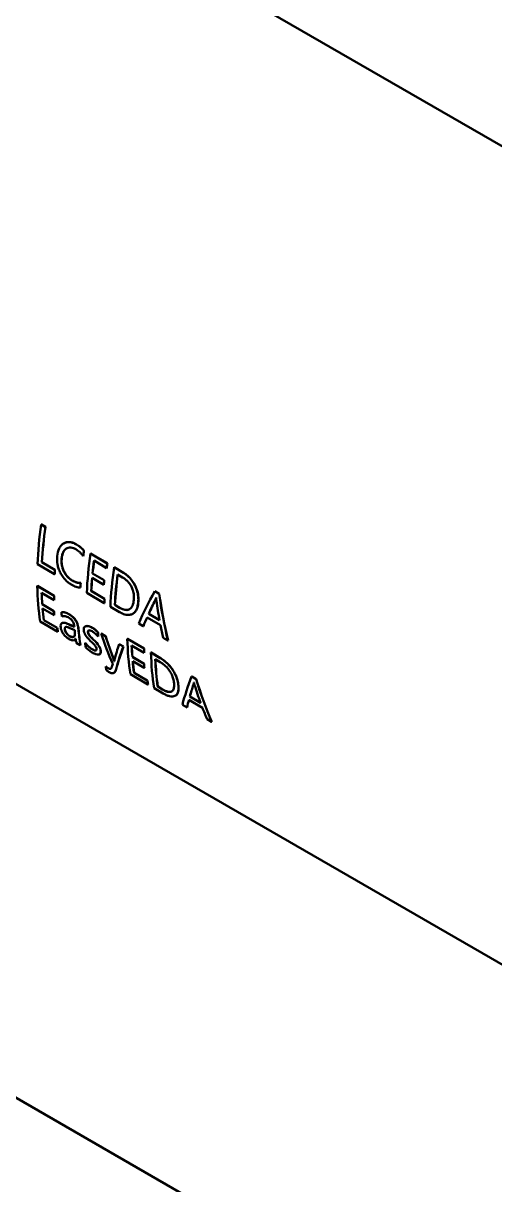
# Model space of a CAD drawing. Header units: millimetres. Extents: x -106 to 841, y -50 to 594.
# Drawn here: x 617.45 to 620.58, y 253.69 to 261.39 of the extents above; entities that cross this region are included whole.
import ezdxf

# ---------------------------------------------------------------- set-up
doc = ezdxf.new("R2010")
doc.units = ezdxf.units.MM
doc.layers.add('Visible (ISO)', color=7, linetype='Continuous', lineweight=50)
doc.layers.add('Visible Narrow (ISO)', color=7, linetype='Continuous', lineweight=35)

msp = doc.modelspace()

# ---------------------------------------------------------------- linework, layer by layer
at = {"layer": 'Visible (ISO)'}
for p, q in [((616.8674, 262.7467), (623.0941, 259.1517)), ((606.7488, 260.4185), (626.7689, 248.8599)), ((614.5174, 258.6764), (621.4047, 254.7)), ((617.5742, 258.0654), (617.5749, 258.0658)), ((617.5742, 258.0654), (617.602, 258.0491)), ((617.6027, 258.0495), (617.5749, 258.0658)), ((617.602, 258.0491), (617.6027, 258.0495)), ((617.723, 257.9404), (617.7238, 257.9408)), ((617.857, 257.8924), (617.8577, 257.8928)), ((617.5785, 257.8164), (617.5792, 257.8168)), ((617.5785, 257.8164), (617.6644, 257.7661)), ((617.6651, 257.7665), (617.5792, 257.8168)), ((617.8521, 257.8562), (617.8528, 257.8566)), ((617.901, 257.8736), (617.9017, 257.874)), ((617.901, 257.8736), (618.012, 257.8084)), ((618.0127, 257.8088), (617.9017, 257.874)), ((618.0077, 257.7775), (617.9245, 257.8263)), ((617.663, 257.7371), (617.5492, 257.8037)), ((617.663, 257.7371), (617.6637, 257.7375)), ((617.6644, 257.7661), (617.6651, 257.7665)), ((617.9146, 257.7414), (617.9153, 257.7419)), ((617.9146, 257.7414), (617.9917, 257.6962)), ((617.9924, 257.6966), (617.9153, 257.7419)), ((618.0077, 257.7775), (618.0084, 257.7779)), ((618.012, 257.8084), (618.0127, 257.8088)), ((618.0576, 257.7817), (618.0583, 257.7821)), ((618.0576, 257.7817), (618.1191, 257.7456)), ((618.1198, 257.746), (618.0583, 257.7821)), ((618.0811, 257.7344), (618.1137, 257.7153)), ((617.5477, 257.6578), (617.5484, 257.6582)), ((617.5477, 257.6578), (617.6589, 257.5928)), ((617.6596, 257.5932), (617.5484, 257.6582)), ((617.8353, 257.6794), (617.8361, 257.6798)), ((617.9889, 257.6663), (617.9118, 257.7115)), ((617.9889, 257.6663), (617.9896, 257.6667)), ((617.9917, 257.6962), (617.9924, 257.6966)), ((617.6597, 257.5648), (617.5764, 257.6136)), ((617.6589, 257.5928), (617.6596, 257.5932)), ((617.8337, 257.6478), (617.8344, 257.6482)), ((617.9924, 257.5441), (617.8764, 257.612)), ((617.9056, 257.6247), (617.9063, 257.6251)), ((617.9056, 257.6247), (617.9937, 257.5731)), ((617.9944, 257.5735), (617.9063, 257.6251)), ((618.327, 257.6235), (618.3277, 257.6239)), ((618.327, 257.6235), (618.3567, 257.6061)), ((618.3575, 257.6065), (618.3277, 257.6239)), ((618.3362, 257.581), (618.3369, 257.5806)), ((618.3567, 257.6061), (618.3575, 257.6065)), ((617.5807, 257.5369), (617.5814, 257.5373)), ((617.5807, 257.5369), (617.6579, 257.4918)), ((617.6586, 257.4922), (617.5814, 257.5373)), ((617.6602, 257.4647), (617.583, 257.5099)), ((617.6597, 257.5648), (617.6604, 257.5652)), ((617.9924, 257.5441), (617.9931, 257.5445)), ((617.9937, 257.5731), (617.9944, 257.5735)), ((618.0924, 257.4855), (618.0331, 257.5202)), ((618.0623, 257.5329), (618.063, 257.5333)), ((618.0936, 257.5145), (618.0623, 257.5329)), ((618.063, 257.5333), (618.0943, 257.515)), ((617.5917, 257.4317), (617.5924, 257.4321)), ((617.5917, 257.4317), (617.68, 257.3802)), ((617.6807, 257.3806), (617.5924, 257.4321)), ((617.6579, 257.4918), (617.6586, 257.4922)), ((617.6602, 257.4647), (617.6609, 257.4651)), ((617.7082, 257.4849), (617.709, 257.4853)), ((618.1813, 257.4739), (618.182, 257.4743)), ((618.3657, 257.3974), (618.2759, 257.45)), ((618.2869, 257.4741), (618.2877, 257.4745)), ((618.3593, 257.4317), (618.2869, 257.4741)), ((618.2877, 257.4745), (618.3591, 257.4326)), ((617.6837, 257.3541), (617.5675, 257.422)), ((617.68, 257.3802), (617.6807, 257.3806)), ((617.6837, 257.3541), (617.6844, 257.3545)), ((617.7118, 257.4118), (617.7125, 257.4122)), ((617.7605, 257.3808), (617.796, 257.365)), ((617.8651, 257.3897), (617.8658, 257.3902)), ((617.9499, 257.3516), (617.9506, 257.352)), ((618.2514, 257.3923), (618.2206, 257.4104)), ((618.2514, 257.3923), (618.2521, 257.3927)), ((617.7946, 257.3003), (617.7953, 257.3007)), ((617.8029, 257.3076), (617.8021, 257.308)), ((617.8335, 257.2666), (617.8065, 257.2824)), ((617.8652, 257.2805), (617.8659, 257.2809)), ((617.9518, 257.3227), (617.9526, 257.3231)), ((617.9711, 257.3427), (617.9718, 257.3431)), ((617.9711, 257.3427), (618.0013, 257.325)), ((618.002, 257.3254), (617.9718, 257.3431)), ((618.0013, 257.325), (618.002, 257.3254)), ((618.091, 257.2726), (618.0918, 257.273)), ((618.091, 257.2726), (618.1191, 257.2562)), ((618.1198, 257.2566), (618.0918, 257.273)), ((618.1453, 257.3081), (618.146, 257.3085)), ((618.1453, 257.3081), (618.2564, 257.2431)), ((618.2571, 257.2435), (618.146, 257.3085)), ((618.4147, 257.2967), (618.3839, 257.3147)), ((618.4147, 257.2967), (618.4154, 257.2971)), ((617.8335, 257.2666), (617.8342, 257.267)), ((617.9612, 257.2055), (617.9619, 257.2059)), ((618.1191, 257.2562), (618.1198, 257.2566)), ((618.2573, 257.2152), (618.174, 257.2639)), ((618.2564, 257.2431), (618.2571, 257.2435)), ((618.2573, 257.2152), (618.258, 257.2156)), ((618.3021, 257.2164), (618.3028, 257.2168)), ((618.3021, 257.2164), (618.3636, 257.1803)), ((618.3643, 257.1807), (618.3028, 257.2168)), ((618.0021, 257.1244), (618.0028, 257.1248)), ((618.0533, 257.1755), (618.054, 257.1759)), ((618.0584, 257.16), (618.0591, 257.1604)), ((618.0584, 257.16), (618.0591, 257.1596)), ((618.0592, 257.1604), (618.0591, 257.1604)), ((618.1785, 257.1873), (618.1792, 257.1877)), ((618.1785, 257.1873), (618.2557, 257.1422)), ((618.2564, 257.1426), (618.1792, 257.1877)), ((618.258, 257.1152), (618.1808, 257.1603)), ((618.2557, 257.1422), (618.2564, 257.1426)), ((618.3309, 257.1721), (618.3635, 257.1531)), ((618.0559, 257.0825), (618.0567, 257.0829)), ((618.2818, 257.0047), (618.1656, 257.0726)), ((618.1897, 257.0823), (618.1905, 257.0827)), ((618.1897, 257.0823), (618.278, 257.0307)), ((618.2787, 257.0311), (618.1905, 257.0827)), ((618.258, 257.1152), (618.2587, 257.1156)), ((618.5719, 257.0584), (618.5726, 257.0589)), ((618.5719, 257.0584), (618.6017, 257.041)), ((618.6024, 257.0414), (618.5726, 257.0589)), ((618.6017, 257.041), (618.6024, 257.0414)), ((618.278, 257.0307), (618.2787, 257.0311)), ((618.2818, 257.0047), (618.2825, 257.0051)), ((618.382, 256.9462), (618.3226, 256.9809)), ((618.3467, 256.9906), (618.3474, 256.991)), ((618.378, 256.9723), (618.3467, 256.9906)), ((618.3474, 256.991), (618.3788, 256.9727)), ((618.5869, 257.0193), (618.5876, 257.0189)), ((618.464, 256.9306), (618.4647, 256.931)), ((618.6434, 256.8512), (618.5535, 256.9038)), ((618.5594, 256.9249), (618.5601, 256.9253)), ((618.6319, 256.8825), (618.5594, 256.9249)), ((618.5601, 256.9253), (618.6315, 256.8836)), ((618.5412, 256.8532), (618.5104, 256.8712)), ((618.5412, 256.8532), (618.5419, 256.8536)), ((618.7047, 256.7577), (618.6739, 256.7757)), ((618.7047, 256.7577), (618.7054, 256.7581))]:
    msp.add_line(p, q, dxfattribs=at)
for centre, major_axis, ratio, start_param, end_param in [((619.2097, 258.6809), (1.188, 2.0289), 0.573241, 2.186344, 2.316951), ((619.2375, 258.6648), (-1.188, -2.0289), 0.573241, 5.328057, 5.443851), ((619.2375, 258.6648), (1.1875, 2.028), 0.573241, 2.18639, 2.302234), ((619.4937, 258.5168), (1.1879, 2.0288), 0.573241, 2.190709, 2.208449), ((619.4937, 258.5168), (-1.1874, -2.028), 0.573241, 5.332228, 5.349976), ((619.537, 258.492), (1.188, 2.0289), 0.573241, 2.187761, 2.318348), ((619.5647, 258.4758), (1.1879, 2.0288), 0.573241, 2.202982, 2.244898), ((619.5647, 258.4758), (-1.1874, -2.028), 0.573241, 5.344887, 5.386442), ((619.3234, 258.6152), (1.1879, 2.0288), 0.573241, 2.3026, 2.317411), ((619.3234, 258.6152), (-1.1874, -2.028), 0.573241, 5.444168, 5.458986), ((619.648, 258.4278), (1.1879, 2.0288), 0.573241, 2.188214, 2.203343), ((619.648, 258.4278), (-1.1874, -2.028), 0.573241, 5.329731, 5.344866), ((619.6937, 258.4014), (1.188, 2.0289), 0.573241, 2.18844, 2.319018), ((619.7216, 258.3854), (1.188, 2.0289), 0.573241, 2.203688, 2.304327), ((619.2097, 258.6809), (1.188, 2.0289), 0.573241, 2.393058, 2.523536), ((619.4937, 258.5168), (1.1879, 2.0288), 0.573241, 2.29668, 2.312758), ((619.4937, 258.5168), (-1.1874, -2.028), 0.573241, 5.438247, 5.454332), ((619.5647, 258.4758), (1.1879, 2.0288), 0.573241, 2.259844, 2.30363), ((619.5647, 258.4758), (-1.1874, -2.028), 0.573241, 5.401787, 5.445199), ((619.6419, 258.4313), (1.1879, 2.0288), 0.573241, 2.245228, 2.260173), ((619.6419, 258.4313), (-1.1874, -2.028), 0.573241, 5.386773, 5.401725), ((619.7216, 258.3854), (-1.1875, -2.028), 0.573241, 5.345593, 5.445896), ((619.2375, 258.6648), (1.1879, 2.0288), 0.573241, 2.408091, 2.449721), ((619.2375, 258.6648), (-1.1874, -2.028), 0.573241, 5.550156, 5.591352), ((619.3207, 258.6167), (1.1879, 2.0288), 0.573241, 2.393507, 2.408446), ((619.3207, 258.6167), (-1.1874, -2.028), 0.573241, 5.535115, 5.550061), ((620.1032, 258.4506), (1.9344, 1.8844), 0.328748, 2.325177, 2.446713), ((620.327, 258.2981), (-0.3884, -2.6437), 0.742652, 5.08432, 5.207157), ((620.3269, 258.2981), (0.3882, 2.6425), 0.742652, 1.942659, 2.065549), ((619.2375, 258.6648), (1.1879, 2.0288), 0.573241, 2.464652, 2.50866), ((619.2375, 258.6648), (-1.1874, -2.028), 0.573241, 5.606774, 5.650316), ((619.6529, 258.4249), (1.1879, 2.0288), 0.573241, 2.304008, 2.318819), ((619.6529, 258.4249), (-1.1874, -2.028), 0.573241, 5.445577, 5.460394), ((620.1081, 258.4168), (1.8846, 1.8807), 0.342559, 2.344482, 2.395407), ((620.108, 258.4168), (-1.8838, -1.8799), 0.342559, 5.486016, 5.536963), ((620.2736, 258.3045), (-0.4349, -2.6059), 0.737376, 5.122351, 5.173734), ((619.3146, 258.6202), (1.1879, 2.0288), 0.573241, 2.450051, 2.464982), ((619.3146, 258.6202), (-1.1874, -2.028), 0.573241, 5.59168, 5.606618), ((619.3666, 258.5902), (-1.1879, -2.0288), 0.573241, 5.578951, 5.594798), ((619.8887, 258.2888), (1.6554, 1.7494), 0.35241, 2.36485, 2.400313), ((619.8887, 258.2888), (-1.6547, -1.7486), 0.35241, 5.506811, 5.541889), ((619.3256, 258.6139), (1.1879, 2.0288), 0.573241, 2.509039, 2.524016), ((619.3256, 258.6139), (-1.1874, -2.028), 0.573241, 5.650696, 5.66568), ((620.7633, 257.7839), (12.6078, -5.2019), 0.111954, 4.517377, 4.52105), ((620.7633, 257.7839), (12.6025, -5.1997), 0.111954, 4.51733, 4.520942), ((619.4483, 258.5431), (1.1879, 2.0288), 0.573241, 2.477572, 2.486529), ((619.4754, 258.5275), (-1.188, -2.0289), 0.573241, 5.606086, 5.666278), ((619.4754, 258.5275), (1.1875, 2.028), 0.573241, 2.464538, 2.524756), ((619.6086, 258.4505), (1.1879, 2.0288), 0.573241, 2.433869, 2.449711), ((619.6086, 258.4505), (-1.1874, -2.028), 0.573241, 5.575493, 5.591342), ((620.0688, 258.1848), (0.1822, 2.4609), 0.715265, 1.948904, 1.984548), ((618.1387, 257.7557), (-0.3886, -0.4205), 0.350907, 6.2157, 6.360671), ((618.1681, 257.7874), (0.4172, 0.4518), 0.338627, 3.076408, 3.216264), ((619.4483, 258.5431), (-1.1879, -2.0288), 0.573241, 5.651631, 5.66614), ((619.5119, 258.5063), (-1.1879, -2.0288), 0.573241, 5.646138, 5.663121), ((618.7201, 256.8251), (-0.8567, 0.5261), 0.083204, 0.148561, 0.356182), ((620.1676, 255.5958), (-2.279, 1.7445), 0.021199, 0.066643, 0.180025), ((619.7863, 255.8869), (-1.897, 1.4538), 0.023167, 0.072935, 0.197303), ((617.5955, 257.5121), (-0.3401, 0.2591), 0.057151, 3.339782, 3.636234), ((617.5178, 257.5065), (-0.4434, 0.2672), 0.127715, 3.389994, 3.665157), ((617.5186, 257.5069), (-0.4433, 0.2672), 0.127714, 3.390018, 3.665206), ((619.8241, 258.604), (0.3545, 2.6684), 0.74622, 2.159311, 2.246662), ((619.8071, 258.5533), (-0.4764, -2.5738), 0.732369, 5.339707, 5.406301), ((619.807, 258.5532), (0.4762, 2.5727), 0.732369, 2.198144, 2.264766), ((620.0182, 258.4729), (1.8919, 1.8817), 0.34068, 2.548617, 2.614372), ((619.8071, 258.336), (1.188, 2.0289), 0.573241, 2.395608, 2.52612), ((620.0883, 258.4764), (-1.9644, -1.885), 0.320019, 5.695495, 5.795242), ((620.0882, 258.4763), (1.9635, 1.8842), 0.320019, 2.553931, 2.653721), ((619.8349, 258.3199), (1.1879, 2.0288), 0.573241, 2.410643, 2.45228), ((619.8349, 258.3199), (-1.1874, -2.028), 0.573241, 5.55271, 5.593912), ((619.9181, 258.2718), (1.1879, 2.0288), 0.573241, 2.396058, 2.410998), ((619.9182, 258.2718), (-1.1874, -2.028), 0.573241, 5.537668, 5.552615), ((619.9639, 258.2455), (1.188, 2.0289), 0.573241, 2.396277, 2.526798), ((619.6356, 258.4349), (-1.1879, -2.0288), 0.573241, 5.695269, 5.710029), ((619.8069, 258.336), (-1.7334, -1.7041), 0.30696, 5.748347, 5.765404), ((619.6389, 258.433), (-0.5659, -2.3333), 0.693799, 5.439416, 5.447142), ((619.639, 258.433), (0.5657, 2.3323), 0.693801, 2.297894, 2.305624), ((619.8349, 258.3199), (1.1879, 2.0288), 0.573241, 2.467215, 2.511237), ((619.8349, 258.3199), (-1.1874, -2.028), 0.573241, 5.60934, 5.652895), ((619.912, 258.2753), (1.1879, 2.0288), 0.573241, 2.452611, 2.467546), ((619.912, 258.2753), (-1.1874, -2.028), 0.573241, 5.594244, 5.609185), ((619.9917, 258.2294), (1.188, 2.0289), 0.573241, 2.411336, 2.511935), ((619.9917, 258.2294), (-1.1875, -2.028), 0.573241, 5.553404, 5.653593), ((618.0616, 257.1081), (-0.0734, 0.0284), 0.444272, 0.91499, 1.223247), ((620.5048, 258.2185), (1.9346, 1.8846), 0.328748, 2.518959, 2.64046), ((620.4666, 258.2171), (-0.3884, -2.6438), 0.742652, 5.279142, 5.401959), ((620.4665, 258.2171), (0.3882, 2.6427), 0.742652, 2.137564, 2.260434), ((619.9231, 258.269), (1.1879, 2.0288), 0.573241, 2.511619, 2.526602), ((619.9231, 258.2689), (-1.1874, -2.028), 0.573241, 5.653275, 5.668265), ((620.5041, 258.1898), (1.8864, 1.8826), 0.342559, 2.539367, 2.590118), ((620.504, 258.1897), (-1.8856, -1.8818), 0.342559, 5.680985, 5.731758), ((620.4208, 258.221), (-0.4353, -2.6083), 0.737376, 5.318001, 5.369213), ((620.2801, 258.0628), (1.6554, 1.7494), 0.35241, 2.572304, 2.608111), ((620.2801, 258.0628), (-1.6547, -1.7486), 0.35241, 5.714456, 5.749776), ((620.211, 258.1027), (0.1822, 2.4609), 0.715265, 2.15636, 2.192354)]:
    msp.add_ellipse(centre, major_axis=major_axis, ratio=ratio, start_param=start_param, end_param=end_param, dxfattribs=at)
for points, knots in [([(617.6802, 257.8557), (617.6819, 257.8745), (617.6859, 257.892), (617.6966, 257.9141), (617.7008, 257.9206), (617.7108, 257.9319), (617.7165, 257.9366), (617.7228, 257.9403)], [-0.01312145, -0.01312145, -0.01312145, -0.01312145, -0.00652974, -0.00652974, -0.00329494, -0.00329494, 0, 0, 0, 0]), ([(617.7408, 257.9067), (617.7354, 257.9033), (617.7306, 257.8987), (617.7265, 257.8932), (617.7207, 257.8854), (617.7165, 257.8755), (617.7136, 257.8648), (617.7117, 257.8571), (617.7103, 257.849), (617.7095, 257.8406)], [0, 0, 0, 0, 0.0000290248, 0.0000290248, 0.0000290248, 0.0000706855, 0.0000706855, 0.0000706855, 0.0001001312, 0.0001001312, 0.0001001312, 0.0001001312]), ([(617.7103, 257.841), (617.711, 257.8492), (617.7123, 257.8572), (617.7142, 257.8646), (617.7173, 257.8766), (617.7221, 257.8874), (617.7288, 257.8957), (617.7325, 257.9003), (617.7368, 257.9041), (617.7415, 257.9071)], [0, 0, 0, 0, 0.0000288604, 0.0000288604, 0.0000288604, 0.0000751002, 0.0000751002, 0.0000751002, 0.0001004004, 0.0001004004, 0.0001004004, 0.0001004004]), ([(617.7228, 257.9403), (617.7284, 257.9435), (617.7343, 257.9459), (617.7478, 257.9493), (617.7553, 257.9498), (617.771, 257.9484), (617.7789, 257.9464), (617.7938, 257.9408), (617.8007, 257.9374), (617.8075, 257.9334)], [-0.01248134, -0.01248134, -0.01248134, -0.01248134, -0.0095703, -0.0095703, -0.00623372, -0.00623372, -0.0028846, -0.0028846, 0, 0, 0, 0]), ([(617.8082, 257.9338), (617.8014, 257.9378), (617.7946, 257.9412), (617.7796, 257.9468), (617.7717, 257.9488), (617.756, 257.9502), (617.7485, 257.9497), (617.735, 257.9464), (617.7291, 257.9439), (617.7236, 257.9407)], [0, 0, 0, 0, 0.00288677, 0.00288677, 0.00623986, 0.00623986, 0.00957295, 0.00957295, 0.01248135, 0.01248135, 0.01248135, 0.01248135]), ([(617.8034, 257.9019), (617.7982, 257.9049), (617.793, 257.9074), (617.782, 257.9116), (617.7761, 257.9131), (617.7646, 257.9141), (617.7591, 257.9137), (617.7492, 257.9111), (617.7449, 257.9092), (617.7408, 257.9067)], [-0.009289656, -0.009289656, -0.009289656, -0.009289656, -0.007107948, -0.007107948, -0.004645797, -0.004645797, -0.002166569, -0.002166569, 0, 0, 0, 0]), ([(617.8521, 257.8562), (617.8484, 257.8613), (617.8445, 257.8662), (617.8405, 257.8708), (617.8365, 257.8754), (617.8322, 257.8797), (617.8279, 257.8837), (617.8201, 257.8909), (617.8118, 257.8969), (617.8034, 257.9019)], [0, 0, 0, 0, 0.00001964003, 0.00001964003, 0.00001964003, 0.00003928259, 0.00003928259, 0.00003928259, 0.0000750997, 0.0000750997, 0.0000750997, 0.0000750997]), ([(617.8075, 257.9334), (617.8121, 257.9307), (617.8167, 257.9278), (617.826, 257.9214), (617.8307, 257.9179), (617.8428, 257.9078), (617.8503, 257.9006), (617.857, 257.8924)], [-0.007374217, -0.007374217, -0.007374217, -0.007374217, -0.005417549, -0.005417549, -0.003378136, -0.003378136, 0, 0, 0, 0]), ([(617.8577, 257.8928), (617.851, 257.901), (617.8435, 257.9082), (617.8314, 257.9183), (617.8267, 257.9218), (617.8174, 257.9282), (617.8128, 257.9311), (617.8082, 257.9338)], [0, 0, 0, 0, 0.003378134, 0.003378134, 0.005417635, 0.005417635, 0.007374222, 0.007374222, 0.007374222, 0.007374222]), ([(617.7009, 257.7461), (617.6962, 257.7554), (617.6923, 257.7649), (617.6861, 257.7837), (617.6838, 257.7928), (617.6789, 257.8205), (617.6786, 257.8386), (617.6802, 257.8557)], [-0.0120589, -0.0120589, -0.0120589, -0.0120589, -0.00894983, -0.00894983, -0.00602335, -0.00602335, 0, 0, 0, 0]), ([(617.7095, 257.8406), (617.7083, 257.8272), (617.7084, 257.8129), (617.712, 257.7911), (617.7137, 257.7838), (617.7184, 257.769), (617.7213, 257.7616), (617.7249, 257.7543)], [-0.009476427, -0.009476427, -0.009476427, -0.009476427, -0.00474829, -0.00474829, -0.002423593, -0.002423593, 0, 0, 0, 0]), ([(617.7256, 257.7547), (617.7215, 257.763), (617.7182, 257.7717), (617.7157, 257.7803), (617.7121, 257.7926), (617.7102, 257.8051), (617.7096, 257.8169), (617.7093, 257.8252), (617.7095, 257.8332), (617.7103, 257.841)], [0, 0, 0, 0, 0.00002762, 0.00002762, 0.00002762, 0.00006711915, 0.00006711915, 0.00006711915, 0.00009448969, 0.00009448969, 0.00009448969, 0.00009448969]), ([(617.7734, 257.668), (617.7656, 257.6726), (617.7578, 257.6779), (617.7503, 257.684), (617.7395, 257.6928), (617.729, 257.7035), (617.7198, 257.7157), (617.7128, 257.725), (617.7063, 257.7354), (617.7009, 257.7461)], [0, 0, 0, 0, 0.000032935, 0.000032935, 0.000032935, 0.0000801277, 0.0000801277, 0.0000801277, 0.0001163503, 0.0001163503, 0.0001163503, 0.0001163503]), ([(617.7249, 257.7543), (617.7285, 257.747), (617.7327, 257.7399), (617.7372, 257.7334), (617.7434, 257.7247), (617.7504, 257.7168), (617.7577, 257.7102), (617.7645, 257.7042), (617.7716, 257.6991), (617.7787, 257.6949)], [0, 0, 0, 0, 0.00002438447, 0.00002438447, 0.00002438447, 0.00005708586, 0.00005708586, 0.00005708586, 0.00008729526, 0.00008729526, 0.00008729526, 0.00008729526]), ([(617.7794, 257.6953), (617.7737, 257.6987), (617.768, 257.7026), (617.7624, 257.7072), (617.7546, 257.7137), (617.7469, 257.7217), (617.7402, 257.7307), (617.7347, 257.7381), (617.7298, 257.7463), (617.7256, 257.7547)], [0, 0, 0, 0, 0.00002431651, 0.00002431651, 0.00002431651, 0.00005906662, 0.00005906662, 0.00005906662, 0.00008743128, 0.00008743128, 0.00008743128, 0.00008743128]), ([(618.1191, 257.7456), (618.126, 257.7415), (618.1328, 257.7369), (618.1471, 257.7258), (618.1545, 257.7191), (618.1748, 257.6974), (618.1861, 257.6809), (618.1956, 257.6622)], [-0.012617, -0.012617, -0.012617, -0.012617, -0.00967464, -0.00967464, -0.00632404, -0.00632404, 0, 0, 0, 0]), ([(618.1963, 257.6626), (618.1868, 257.6814), (618.1754, 257.6979), (618.1551, 257.7196), (618.1478, 257.7263), (618.1335, 257.7374), (618.1267, 257.742), (618.1198, 257.746)], [0, 0, 0, 0, 0.00634647, 0.00634647, 0.00968424, 0.00968424, 0.01261775, 0.01261775, 0.01261775, 0.01261775]), ([(617.8337, 257.6478), (617.825, 257.6475), (617.8158, 257.6493), (617.7955, 257.6561), (617.7843, 257.6616), (617.7734, 257.668)], [-0.008697232, -0.008697232, -0.008697232, -0.008697232, -0.00465646, -0.00465646, 0, 0, 0, 0]), ([(617.7787, 257.6949), (617.7838, 257.6919), (617.7889, 257.6893), (617.7989, 257.6848), (617.8039, 257.683), (617.8181, 257.6791), (617.827, 257.6783), (617.8353, 257.6794)], [-0.008270165, -0.008270165, -0.008270165, -0.008270165, -0.006122113, -0.006122113, -0.003997843, -0.003997843, 0, 0, 0, 0]), ([(617.8361, 257.6798), (617.8313, 257.6792), (617.8263, 257.6792), (617.8212, 257.6798), (617.8161, 257.6804), (617.8108, 257.6816), (617.8055, 257.6833), (617.7969, 257.6861), (617.7881, 257.6902), (617.7794, 257.6953)], [0, 0, 0, 0, 0.00002271919, 0.00002271919, 0.00002271919, 0.00004542092, 0.00004542092, 0.00004542092, 0.00008240114, 0.00008240114, 0.00008240114, 0.00008240114]), ([(618.1137, 257.7153), (618.119, 257.7122), (618.1243, 257.7087), (618.1352, 257.7005), (618.1407, 257.6957), (618.1515, 257.6847), (618.1567, 257.6786), (618.1656, 257.6661), (618.1693, 257.6601), (618.1727, 257.6537)], [-0.009493715, -0.009493715, -0.009493715, -0.009493715, -0.007220582, -0.007220582, -0.004754477, -0.004754477, -0.002166427, -0.002166427, 0, 0, 0, 0]), ([(618.1956, 257.6622), (618.2006, 257.6525), (618.2049, 257.6423), (618.2083, 257.632), (618.2129, 257.6181), (618.216, 257.6038), (618.2174, 257.5901), (618.2189, 257.576), (618.2188, 257.5622), (618.2176, 257.5493)], [0, 0, 0, 0, 0.000032823, 0.000032823, 0.000032823, 0.0000769355, 0.0000769355, 0.0000769355, 0.0001223582, 0.0001223582, 0.0001223582, 0.0001223582]), ([(618.2183, 257.5497), (618.2192, 257.559), (618.2195, 257.5688), (618.219, 257.5787), (618.2184, 257.5933), (618.216, 257.6087), (618.2117, 257.6237), (618.208, 257.637), (618.2027, 257.6503), (618.1963, 257.6626)], [0, 0, 0, 0, 0.0000327289, 0.0000327289, 0.0000327289, 0.0000804287, 0.0000804287, 0.0000804287, 0.0001225582, 0.0001225582, 0.0001225582, 0.0001225582]), ([(618.1727, 257.6537), (618.1767, 257.6461), (618.18, 257.6379), (618.1825, 257.6297), (618.1858, 257.6192), (618.1877, 257.6083), (618.1886, 257.5979), (618.1895, 257.5867), (618.1892, 257.5758), (618.1882, 257.5655)], [0, 0, 0, 0, 0.00002595317, 0.00002595317, 0.00002595317, 0.00005944273, 0.00005944273, 0.00005944273, 0.00009568467, 0.00009568467, 0.00009568467, 0.00009568467]), ([(618.3369, 257.5806), (618.3369, 257.5773), (618.337, 257.5738), (618.3373, 257.5668), (618.3375, 257.563), (618.3379, 257.56)], [-0.001817193, -0.001817193, -0.001817193, -0.001817193, -0.000942581, -0.000942581, 0, 0, 0, 0]), ([(618.1593, 257.5037), (618.154, 257.5008), (618.1479, 257.4992), (618.1416, 257.499), (618.133, 257.4987), (618.1237, 257.5007), (618.1143, 257.5044), (618.1075, 257.507), (618.1005, 257.5105), (618.0936, 257.5145)], [0, 0, 0, 0, 0.00002938053, 0.00002938053, 0.00002938053, 0.00006924515, 0.00006924515, 0.00006924515, 0.00009843583, 0.00009843583, 0.00009843583, 0.00009843583]), ([(618.0943, 257.515), (618.1012, 257.5109), (618.1081, 257.5074), (618.1149, 257.5048), (618.1252, 257.5008), (618.1356, 257.4987), (618.1449, 257.4996), (618.1503, 257.5001), (618.1554, 257.5016), (618.16, 257.5041)], [0, 0, 0, 0, 0.00002915435, 0.00002915435, 0.00002915435, 0.00007338834, 0.00007338834, 0.00007338834, 0.00009880495, 0.00009880495, 0.00009880495, 0.00009880495]), ([(618.1882, 257.5655), (618.1869, 257.5517), (618.1844, 257.5386), (618.1774, 257.5223), (618.1747, 257.5176), (618.1678, 257.5094), (618.1638, 257.5061), (618.1593, 257.5037)], [-0.009770045, -0.009770045, -0.009770045, -0.009770045, -0.004897565, -0.004897565, -0.002507321, -0.002507321, 0, 0, 0, 0]), ([(618.2176, 257.5493), (618.2159, 257.5312), (618.2122, 257.5146), (618.2024, 257.4946), (618.1987, 257.4889), (618.1894, 257.479), (618.1839, 257.475), (618.1779, 257.472)], [-0.01273476, -0.01273476, -0.01273476, -0.01273476, -0.00635959, -0.00635959, -0.00331441, -0.00331441, 0, 0, 0, 0]), ([(618.182, 257.4743), (618.1867, 257.477), (618.191, 257.4804), (618.1994, 257.4894), (618.2032, 257.495), (618.2129, 257.515), (618.2166, 257.5316), (618.2183, 257.5497)], [0.00064082, 0.00064082, 0.00064082, 0.00064082, 0.00331786, 0.00331786, 0.00636586, 0.00636586, 0.01273471, 0.01273471, 0.01273471, 0.01273471]), ([(617.7082, 257.4849), (617.7156, 257.4858), (617.7236, 257.4849), (617.7368, 257.4811), (617.7414, 257.4793), (617.7509, 257.4751), (617.7556, 257.4726), (617.7604, 257.4698)], [-0.007909366, -0.007909366, -0.007909366, -0.007909366, -0.004059941, -0.004059941, -0.002019026, -0.002019026, 0, 0, 0, 0]), ([(617.7611, 257.4702), (617.756, 257.4731), (617.751, 257.4758), (617.7461, 257.4779), (617.7411, 257.4801), (617.7362, 257.4819), (617.7315, 257.4832), (617.7235, 257.4854), (617.7158, 257.4861), (617.709, 257.4853)], [0, 0, 0, 0, 0.00002133141, 0.00002133141, 0.00002133141, 0.00004268932, 0.00004268932, 0.00004268932, 0.00007890533, 0.00007890533, 0.00007890533, 0.00007890533]), ([(617.7593, 257.447), (617.7544, 257.4499), (617.7495, 257.4522), (617.7448, 257.454), (617.7366, 257.4571), (617.7288, 257.4584), (617.7218, 257.4581), (617.7178, 257.4579), (617.7139, 257.4572), (617.7103, 257.456)], [0, 0, 0, 0, 0.00002088288, 0.00002088288, 0.00002088288, 0.00005680659, 0.00005680659, 0.00005680659, 0.00007786323, 0.00007786323, 0.00007786323, 0.00007786323]), ([(617.7939, 257.3874), (617.7933, 257.3937), (617.7922, 257.4004), (617.7901, 257.4074), (617.7889, 257.4113), (617.7874, 257.4153), (617.7854, 257.4193), (617.7835, 257.4233), (617.7809, 257.4273), (617.7781, 257.4309), (617.7757, 257.4339), (617.7731, 257.4366), (617.7704, 257.439), (617.7668, 257.4422), (617.763, 257.4448), (617.7593, 257.447)], [0, 0, 0, 0, 0.00002459977, 0.00002459977, 0.00002459977, 0.00003813208, 0.00003813208, 0.00003813208, 0.00005189192, 0.00005189192, 0.00005189192, 0.00006350487, 0.00006350487, 0.00006350487, 0.00007900408, 0.00007900408, 0.00007900408, 0.00007900408]), ([(617.7604, 257.4698), (617.7692, 257.4646), (617.7783, 257.4581), (617.7868, 257.4497), (617.7913, 257.4452), (617.7957, 257.4401), (617.7996, 257.4345), (617.8035, 257.429), (617.8069, 257.4229), (617.8096, 257.417), (617.813, 257.4095), (617.8155, 257.402), (617.8172, 257.3949), (617.8191, 257.3872), (617.8201, 257.3799), (617.8208, 257.3729)], [0, 0, 0, 0, 0.0000373838, 0.0000373838, 0.0000373838, 0.0000574739, 0.0000574739, 0.0000574739, 0.0000776597, 0.0000776597, 0.0000776597, 0.000102836, 0.000102836, 0.000102836, 0.0001298544, 0.0001298544, 0.0001298544, 0.0001298544]), ([(617.8215, 257.3733), (617.8206, 257.3828), (617.8189, 257.393), (617.8156, 257.4037), (617.8137, 257.4098), (617.8111, 257.4162), (617.8079, 257.4225), (617.8046, 257.4288), (617.8005, 257.435), (617.796, 257.4406), (617.7921, 257.4456), (617.7877, 257.4502), (617.7832, 257.4542), (617.776, 257.4607), (617.7684, 257.4659), (617.7611, 257.4702)], [0, 0, 0, 0, 0.0000370371, 0.0000370371, 0.0000370371, 0.0000583981, 0.0000583981, 0.0000583981, 0.0000800016, 0.0000800016, 0.0000800016, 0.0000992654, 0.0000992654, 0.0000992654, 0.0001304492, 0.0001304492, 0.0001304492, 0.0001304492]), ([(618.1779, 257.472), (618.1712, 257.4688), (618.1639, 257.4668), (618.1562, 257.4663), (618.1449, 257.4654), (618.1326, 257.4676), (618.1202, 257.4721), (618.111, 257.4755), (618.1017, 257.48), (618.0924, 257.4855)], [0, 0, 0, 0, 0.0000364601, 0.0000364601, 0.0000364601, 0.0000897481, 0.0000897481, 0.0000897481, 0.0001290641, 0.0001290641, 0.0001290641, 0.0001290641]), ([(617.7036, 257.3828), (617.7026, 257.3903), (617.7028, 257.3974), (617.7047, 257.4028), (617.7059, 257.4063), (617.7079, 257.4092), (617.7106, 257.4111), (617.7133, 257.413), (617.7167, 257.414), (617.7204, 257.4142), (617.7261, 257.4145), (617.7328, 257.4131), (617.7396, 257.4107), (617.7426, 257.4097), (617.7457, 257.4085), (617.7488, 257.4071)], [0, 0, 0, 0, 0.0000300013, 0.0000300013, 0.0000300013, 0.0000493573, 0.0000493573, 0.0000493573, 0.0000686481, 0.0000686481, 0.0000686481, 0.0000987967, 0.0000987967, 0.0000987967, 0.0001120322, 0.0001120322, 0.0001120322, 0.0001120322]), ([(617.7215, 257.3402), (617.7187, 257.3441), (617.7161, 257.3481), (617.7138, 257.3521), (617.7108, 257.3575), (617.7085, 257.363), (617.7068, 257.3683), (617.7052, 257.3733), (617.7041, 257.3782), (617.7036, 257.3828)], [0, 0, 0, 0, 0.00001435338, 0.00001435338, 0.00001435338, 0.0000335159, 0.0000335159, 0.0000335159, 0.0000519644, 0.0000519644, 0.0000519644, 0.0000519644]), ([(617.7495, 257.4075), (617.7395, 257.4119), (617.7294, 257.4151), (617.7211, 257.4146), (617.7179, 257.4144), (617.715, 257.4137), (617.7125, 257.4122)], [0, 0, 0, 0, 0.00004360092, 0.00004360092, 0.00004360092, 0.0000601932, 0.0000601932, 0.0000601932, 0.0000601932]), ([(617.7307, 257.3691), (617.7302, 257.3732), (617.7302, 257.377), (617.7315, 257.3813), (617.732, 257.3825), (617.7334, 257.3845), (617.7343, 257.3853), (617.7354, 257.3859)], [-0.003050151, -0.003050151, -0.003050151, -0.003050151, -0.001433864, -0.001433864, -0.000724164, -0.000724164, 0, 0, 0, 0]), ([(617.741, 257.3454), (617.7374, 257.3502), (617.7344, 257.3556), (617.7327, 257.3606), (617.7317, 257.3636), (617.731, 257.3665), (617.7307, 257.3691)], [0, 0, 0, 0, 0.00001821087, 0.00001821087, 0.00001821087, 0.00002890976, 0.00002890976, 0.00002890976, 0.00002890976]), ([(617.7355, 257.3859), (617.7347, 257.3854), (617.734, 257.3847), (617.7327, 257.3829), (617.7322, 257.3818), (617.7309, 257.3774), (617.7309, 257.3736), (617.7314, 257.3695)], [0.000144219, 0.000144219, 0.000144219, 0.000144219, 0.000724179, 0.000724179, 0.001433874, 0.001433874, 0.00305017, 0.00305017, 0.00305017, 0.00305017]), ([(617.7314, 257.3695), (617.732, 257.3649), (617.7336, 257.3595), (617.7364, 257.3543), (617.7379, 257.3514), (617.7397, 257.3485), (617.7417, 257.3458)], [0, 0, 0, 0, 0.00001872587, 0.00001872587, 0.00001872587, 0.00002893743, 0.00002893743, 0.00002893743, 0.00002893743]), ([(617.7354, 257.3859), (617.7375, 257.387), (617.7403, 257.387), (617.7432, 257.3865), (617.7458, 257.3861), (617.7487, 257.3853), (617.7515, 257.3844), (617.7545, 257.3834), (617.7575, 257.3822), (617.7605, 257.3808)], [0, 0, 0, 0, 0.00001384765, 0.00001384765, 0.00001384765, 0.00002660785, 0.00002660785, 0.00002660785, 0.00003958737, 0.00003958737, 0.00003958737, 0.00003958737]), ([(617.7977, 257.349), (617.7984, 257.3426), (617.7983, 257.3368), (617.7958, 257.3276), (617.7935, 257.3243), (617.7902, 257.3221)], [-0.004938436, -0.004938436, -0.004938436, -0.004938436, -0.002400781, -0.002400781, 0, 0, 0, 0]), ([(617.8563, 257.3659), (617.8559, 257.3708), (617.8562, 257.3754), (617.8572, 257.3792), (617.8583, 257.383), (617.8603, 257.3861), (617.8629, 257.3882), (617.8652, 257.3901), (617.868, 257.3913), (617.871, 257.392)], [0, 0, 0, 0, 0.00001891277, 0.00001891277, 0.00001891277, 0.00003797327, 0.00003797327, 0.00003797327, 0.00005465212, 0.00005465212, 0.00005465212, 0.00005465212]), ([(617.8664, 257.3349), (617.8634, 257.34), (617.8612, 257.3452), (617.8577, 257.3558), (617.8567, 257.361), (617.8563, 257.3659)], [-0.003721789, -0.003721789, -0.003721789, -0.003721789, -0.001916974, -0.001916974, 0, 0, 0, 0]), ([(617.871, 257.392), (617.8766, 257.3931), (617.8829, 257.3927), (617.8935, 257.3898), (617.8972, 257.3884), (617.905, 257.3849), (617.9089, 257.3829), (617.9129, 257.3806)], [-0.006410912, -0.006410912, -0.006410912, -0.006410912, -0.003339156, -0.003339156, -0.00167817, -0.00167817, 0, 0, 0, 0]), ([(617.9136, 257.381), (617.9094, 257.3834), (617.9052, 257.3856), (617.901, 257.3874), (617.8969, 257.3892), (617.8929, 257.3906), (617.889, 257.3916), (617.8828, 257.3931), (617.8769, 257.3934), (617.8717, 257.3924)], [0, 0, 0, 0, 0.00001793563, 0.00001793563, 0.00001793563, 0.00003560584, 0.00003560584, 0.00003560584, 0.0000639461, 0.0000639461, 0.0000639461, 0.0000639461]), ([(617.8909, 257.364), (617.8897, 257.3637), (617.8885, 257.3633), (617.8867, 257.3621), (617.8859, 257.3613), (617.8847, 257.3593), (617.8843, 257.3581), (617.8839, 257.3554), (617.8838, 257.3539), (617.884, 257.3523)], [-0.002540687, -0.002540687, -0.002540687, -0.002540687, -0.001862296, -0.001862296, -0.00124963, -0.00124963, -0.000625485, -0.000625485, 0, 0, 0, 0]), ([(617.8847, 257.3527), (617.8846, 257.3543), (617.8846, 257.3558), (617.885, 257.3586), (617.8854, 257.3597), (617.8866, 257.3617), (617.8874, 257.3625), (617.8883, 257.3631), (617.8883, 257.3631), (617.8883, 257.3631)], [0, 0, 0, 0, 0.000625481, 0.000625481, 0.001249635, 0.001249635, 0.001862295, 0.001862295, 0.001868245, 0.001868245, 0.001868245, 0.001868245]), ([(617.9118, 257.3578), (617.9074, 257.3604), (617.9031, 257.3624), (617.8991, 257.3635), (617.8961, 257.3642), (617.8933, 257.3645), (617.8909, 257.364)], [0, 0, 0, 0, 0.00001835802, 0.00001835802, 0.00001835802, 0.00003174428, 0.00003174428, 0.00003174428, 0.00003174428]), ([(617.9518, 257.3227), (617.9486, 257.3266), (617.9452, 257.3304), (617.9417, 257.334), (617.9383, 257.3376), (617.9347, 257.341), (617.9311, 257.3441), (617.9247, 257.3495), (617.9182, 257.3541), (617.9118, 257.3578)], [0, 0, 0, 0, 0.00001554592, 0.00001554592, 0.00001554592, 0.0000310965, 0.0000310965, 0.0000310965, 0.00005844702, 0.00005844702, 0.00005844702, 0.00005844702]), ([(617.9129, 257.3806), (617.9162, 257.3786), (617.9195, 257.3766), (617.9228, 257.3743), (617.9261, 257.3721), (617.9294, 257.3697), (617.9326, 257.3671), (617.9385, 257.3625), (617.9443, 257.3573), (617.9499, 257.3516)], [0, 0, 0, 0, 0.00001393332, 0.00001393332, 0.00001393332, 0.00002787279, 0.00002787279, 0.00002787279, 0.00005291272, 0.00005291272, 0.00005291272, 0.00005291272]), ([(617.9506, 257.352), (617.9475, 257.3552), (617.9443, 257.3582), (617.941, 257.361), (617.9378, 257.3639), (617.9346, 257.3666), (617.9313, 257.3691), (617.9254, 257.3736), (617.9195, 257.3775), (617.9136, 257.381)], [0, 0, 0, 0, 0.00001394253, 0.00001394253, 0.00001394253, 0.00002788179, 0.00002788179, 0.00002788179, 0.00005288139, 0.00005288139, 0.00005288139, 0.00005288139]), ([(617.7591, 257.3066), (617.7558, 257.3085), (617.7524, 257.3106), (617.7456, 257.3156), (617.742, 257.3184), (617.7352, 257.3244), (617.732, 257.3276), (617.7264, 257.3339), (617.7239, 257.337), (617.7215, 257.3402)], [-0.00546919, -0.00546919, -0.00546919, -0.00546919, -0.004071658, -0.004071658, -0.002584756, -0.002584756, -0.001191836, -0.001191836, 0, 0, 0, 0]), ([(617.8021, 257.308), (617.7997, 257.304), (617.7964, 257.3008), (617.7922, 257.2991), (617.7887, 257.2977), (617.7844, 257.2974), (617.7797, 257.2982), (617.7735, 257.2993), (617.7664, 257.3023), (617.7591, 257.3066)], [0, 0, 0, 0, 0.00002764854, 0.00002764854, 0.00002764854, 0.0000506086, 0.0000506086, 0.0000506086, 0.00008108859, 0.00008108859, 0.00008108859, 0.00008108859]), ([(617.7902, 257.3221), (617.7888, 257.3211), (617.7871, 257.3204), (617.7832, 257.3195), (617.7809, 257.3194), (617.776, 257.3201), (617.7733, 257.3209), (617.768, 257.323), (617.7653, 257.3244), (617.7627, 257.3259)], [-0.004678942, -0.004678942, -0.004678942, -0.004678942, -0.00358139, -0.00358139, -0.002363994, -0.002363994, -0.001127148, -0.001127148, 0, 0, 0, 0]), ([(617.7634, 257.3263), (617.766, 257.3248), (617.7687, 257.3234), (617.774, 257.3213), (617.7767, 257.3205), (617.7817, 257.3198), (617.7839, 257.3199), (617.7873, 257.3207), (617.7885, 257.3211), (617.7896, 257.3217)], [0, 0, 0, 0, 0.001127077, 0.001127077, 0.00236396, 0.00236396, 0.003581419, 0.003581419, 0.004364913, 0.004364913, 0.004364913, 0.004364913]), ([(617.7953, 257.3007), (617.7956, 257.3009), (617.796, 257.3011), (617.7988, 257.303), (617.8008, 257.3052), (617.8025, 257.3078)], [0.005955544, 0.005955544, 0.005955544, 0.005955544, 0.006221139, 0.006221139, 0.008052853, 0.008052853, 0.008052853, 0.008052853]), ([(617.8652, 257.2805), (617.8723, 257.2717), (617.8799, 257.2636), (617.8921, 257.2526), (617.8964, 257.2491), (617.9045, 257.2432), (617.9082, 257.2408), (617.9118, 257.2386)], [-0.006777438, -0.006777438, -0.006777438, -0.006777438, -0.003376355, -0.003376355, -0.001559831, -0.001559831, 0, 0, 0, 0]), ([(617.9126, 257.2391), (617.9083, 257.2416), (617.9039, 257.2444), (617.8996, 257.2477), (617.8957, 257.2507), (617.8917, 257.254), (617.8878, 257.2575), (617.8802, 257.2645), (617.8728, 257.2725), (617.8659, 257.2809)], [0, 0, 0, 0, 0.00001808657, 0.00001808657, 0.00001808657, 0.00003478919, 0.00003478919, 0.00003478919, 0.00006758912, 0.00006758912, 0.00006758912, 0.00006758912]), ([(617.9126, 257.2169), (617.909, 257.219), (617.9054, 257.2213), (617.8978, 257.2264), (617.8939, 257.2292), (617.8829, 257.2378), (617.876, 257.244), (617.8693, 257.2509)], [-0.006121615, -0.006121615, -0.006121615, -0.006121615, -0.004595295, -0.004595295, -0.002944629, -0.002944629, 0, 0, 0, 0]), ([(617.9118, 257.2386), (617.9174, 257.2354), (617.9229, 257.2326), (617.928, 257.2311), (617.9324, 257.2298), (617.9365, 257.2296), (617.9388, 257.2319), (617.9409, 257.2339), (617.9413, 257.2378), (617.9408, 257.2422)], [0, 0, 0, 0, 0.00002340089, 0.00002340089, 0.00002340089, 0.00004335039, 0.00004335039, 0.00004335039, 0.00006087316, 0.00006087316, 0.00006087316, 0.00006087316]), ([(617.9381, 257.2313), (617.9367, 257.2306), (617.935, 257.2304), (617.9303, 257.2309), (617.927, 257.2319), (617.9201, 257.2349), (617.9163, 257.2369), (617.9126, 257.2391)], [0.002153006, 0.002153006, 0.002153006, 0.002153006, 0.003092223, 0.003092223, 0.004538241, 0.004538241, 0.006115447, 0.006115447, 0.006115447, 0.006115447]), ([(617.9556, 257.2036), (617.9502, 257.2026), (617.944, 257.2034), (617.9331, 257.2067), (617.929, 257.2084), (617.9208, 257.2123), (617.9167, 257.2145), (617.9126, 257.2169)], [-0.006715073, -0.006715073, -0.006715073, -0.006715073, -0.003572564, -0.003572564, -0.001729378, -0.001729378, 0, 0, 0, 0]), ([(617.9682, 257.2288), (617.9688, 257.2238), (617.9688, 257.2192), (617.9679, 257.2154), (617.9671, 257.2115), (617.9653, 257.2084), (617.9627, 257.2065), (617.9607, 257.2049), (617.9583, 257.204), (617.9556, 257.2036)], [0, 0, 0, 0, 0.00001995232, 0.00001995232, 0.00001995232, 0.00004012131, 0.00004012131, 0.00004012131, 0.00005564189, 0.00005564189, 0.00005564189, 0.00005564189]), ([(617.9559, 257.2614), (617.9593, 257.256), (617.9621, 257.2506), (617.9663, 257.2393), (617.9676, 257.2339), (617.9682, 257.2288)], [-0.003974081, -0.003974081, -0.003974081, -0.003974081, -0.002038259, -0.002038259, 0, 0, 0, 0]), ([(617.9689, 257.2292), (617.9683, 257.2343), (617.967, 257.2397), (617.9628, 257.251), (617.9601, 257.2564), (617.9566, 257.2619)], [0, 0, 0, 0, 0.002038275, 0.002038275, 0.003974107, 0.003974107, 0.003974107, 0.003974107]), ([(617.9619, 257.2059), (617.963, 257.2065), (617.964, 257.2073), (617.9649, 257.2082), (617.9671, 257.2105), (617.9685, 257.2139), (617.9691, 257.2179), (617.9695, 257.2213), (617.9694, 257.2251), (617.9689, 257.2292)], [0.00001187378, 0.00001187378, 0.00001187378, 0.00001187378, 0.00001959395, 0.00001959395, 0.00001959395, 0.00003937443, 0.00003937443, 0.00003937443, 0.00005564254, 0.00005564254, 0.00005564254, 0.00005564254]), ([(618.0021, 257.1244), (618.0049, 257.1218), (618.0078, 257.1193), (618.0107, 257.1171), (618.0132, 257.1153), (618.0156, 257.1136), (618.018, 257.1122)], [0, 0, 0, 0, 0.00001209174, 0.00001209174, 0.00001209174, 0.00002228512, 0.00002228512, 0.00002228512, 0.00002228512]), ([(618.0188, 257.1127), (618.0159, 257.1143), (618.013, 257.1163), (618.0101, 257.1186), (618.0076, 257.1205), (618.0052, 257.1226), (618.0028, 257.1248)], [0, 0, 0, 0, 0.00001209585, 0.00001209585, 0.00001209585, 0.00002227125, 0.00002227125, 0.00002227125, 0.00002227125]), ([(618.018, 257.1122), (618.0209, 257.1105), (618.0238, 257.1092), (618.0264, 257.1086), (618.029, 257.1079), (618.0313, 257.1079), (618.0333, 257.1084), (618.0356, 257.109), (618.0374, 257.1105), (618.0388, 257.1124), (618.0401, 257.1142), (618.041, 257.1163), (618.0417, 257.1186)], [0, 0, 0, 0, 0.00001229822, 0.00001229822, 0.00001229822, 0.00002466873, 0.00002466873, 0.00002466873, 0.00003972243, 0.00003972243, 0.00003972243, 0.00005331463, 0.00005331463, 0.00005331463, 0.00005331463]), ([(618.3635, 257.1531), (618.3699, 257.1493), (618.3764, 257.145), (618.3827, 257.1402), (618.3936, 257.1321), (618.4044, 257.1221), (618.4141, 257.1106), (618.4185, 257.1054), (618.4228, 257.0998), (618.4268, 257.094)], [0, 0, 0, 0, 0.00002732675, 0.00002732675, 0.00002732675, 0.00007376158, 0.00007376158, 0.00007376158, 0.00009483193, 0.00009483193, 0.00009483193, 0.00009483193]), ([(618.3636, 257.1803), (618.3713, 257.1758), (618.3791, 257.1707), (618.3938, 257.1596), (618.4007, 257.1537), (618.4148, 257.1403), (618.4217, 257.1328), (618.4347, 257.117), (618.4407, 257.1089), (618.4463, 257.1005)], [-0.01253081, -0.01253081, -0.01253081, -0.01253081, -0.00926263, -0.00926263, -0.00624961, -0.00624961, -0.00304379, -0.00304379, 0, 0, 0, 0]), ([(618.447, 257.1009), (618.4406, 257.1106), (618.4336, 257.1199), (618.4262, 257.1286), (618.4149, 257.1418), (618.4025, 257.1536), (618.39, 257.1634), (618.3815, 257.1699), (618.3729, 257.1757), (618.3643, 257.1807)], [0, 0, 0, 0, 0.0000348963, 0.0000348963, 0.0000348963, 0.0000887653, 0.0000887653, 0.0000887653, 0.0001250912, 0.0001250912, 0.0001250912, 0.0001250912]), ([(618.0358, 257.1095), (618.0348, 257.109), (618.0336, 257.1086), (618.0324, 257.1085), (618.0287, 257.1081), (618.0238, 257.1097), (618.0188, 257.1127)], [0.0000244659, 0.0000244659, 0.0000244659, 0.0000244659, 0.00003193994, 0.00003193994, 0.00003193994, 0.00005326085, 0.00005326085, 0.00005326085, 0.00005326085]), ([(618.0704, 257.1061), (618.0678, 257.0964), (618.0637, 257.0874), (618.0531, 257.0806), (618.0486, 257.0795), (618.0402, 257.0805), (618.0372, 257.0813), (618.031, 257.0837), (618.0279, 257.0853), (618.0247, 257.0871)], [-0.01115745, -0.01115745, -0.01115745, -0.01115745, -0.00566499, -0.00566499, -0.0028008, -0.0028008, -0.00134588, -0.00134588, 0, 0, 0, 0]), ([(618.0567, 257.0829), (618.0569, 257.083), (618.0571, 257.0832), (618.0644, 257.0878), (618.0685, 257.0968), (618.0711, 257.1065)], [0.005469552, 0.005469552, 0.005469552, 0.005469552, 0.005653053, 0.005653053, 0.011156935, 0.011156935, 0.011156935, 0.011156935]), ([(618.4268, 257.094), (618.4316, 257.0868), (618.436, 257.0792), (618.4396, 257.0715), (618.4442, 257.0618), (618.4476, 257.0519), (618.4501, 257.0425), (618.4527, 257.0323), (618.4542, 257.0224), (618.455, 257.0131)], [0, 0, 0, 0, 0.00002595751, 0.00002595751, 0.00002595751, 0.0000591299, 0.0000591299, 0.0000591299, 0.00009534106, 0.00009534106, 0.00009534106, 0.00009534106]), ([(618.4463, 257.1005), (618.4524, 257.0914), (618.4579, 257.0818), (618.4627, 257.0722), (618.469, 257.0594), (618.474, 257.0464), (618.4775, 257.0339), (618.4811, 257.021), (618.4833, 257.0084), (618.4843, 256.9968)], [0, 0, 0, 0, 0.0000328277, 0.0000328277, 0.0000328277, 0.0000763682, 0.0000763682, 0.0000763682, 0.0001218341, 0.0001218341, 0.0001218341, 0.0001218341]), ([(618.485, 256.9972), (618.4836, 257.0129), (618.4803, 257.0299), (618.4709, 257.0564), (618.4672, 257.065), (618.4582, 257.0829), (618.4529, 257.092), (618.447, 257.1009)], [0, 0, 0, 0, 0.00613574, 0.00613574, 0.00904851, 0.00904851, 0.01224176, 0.01224176, 0.01224176, 0.01224176]), ([(618.4391, 256.9588), (618.4348, 256.9565), (618.4297, 256.9554), (618.424, 256.9555), (618.4164, 256.9557), (618.4077, 256.9581), (618.3987, 256.9618), (618.392, 256.9646), (618.385, 256.9682), (618.378, 256.9723)], [0, 0, 0, 0, 0.00002937799, 0.00002937799, 0.00002937799, 0.00006902513, 0.00006902513, 0.00006902513, 0.00009855857, 0.00009855857, 0.00009855857, 0.00009855857]), ([(618.3788, 256.9727), (618.3843, 256.9694), (618.3899, 256.9665), (618.4013, 256.9613), (618.407, 256.9592), (618.4183, 256.9563), (618.4238, 256.9557), (618.4328, 256.9564), (618.4365, 256.9574), (618.4398, 256.9592)], [0, 0, 0, 0, 0.002372805, 0.002372805, 0.004938754, 0.004938754, 0.007653749, 0.007653749, 0.009896836, 0.009896836, 0.009896836, 0.009896836]), ([(618.455, 257.0131), (618.4557, 257.0058), (618.4559, 256.9988), (618.4555, 256.9924), (618.4548, 256.9827), (618.4528, 256.9742), (618.4489, 256.9679), (618.4464, 256.9639), (618.4431, 256.9608), (618.4391, 256.9588)], [0, 0, 0, 0, 0.00002844697, 0.00002844697, 0.00002844697, 0.00007097734, 0.00007097734, 0.00007097734, 0.00009795693, 0.00009795693, 0.00009795693, 0.00009795693]), ([(618.4843, 256.9968), (618.485, 256.9877), (618.4852, 256.979), (618.4846, 256.9711), (618.4836, 256.9596), (618.4808, 256.9496), (618.476, 256.9422), (618.4723, 256.9363), (618.4672, 256.932), (618.4612, 256.9292)], [0, 0, 0, 0, 0.0000355295, 0.0000355295, 0.0000355295, 0.0000870189, 0.0000870189, 0.0000870189, 0.0001273814, 0.0001273814, 0.0001273814, 0.0001273814]), ([(618.4647, 256.9311), (618.4689, 256.9334), (618.4725, 256.9367), (618.4754, 256.9406), (618.4802, 256.9472), (618.4833, 256.9559), (618.4847, 256.9661), (618.486, 256.9754), (618.4859, 256.986), (618.485, 256.9972)], [0.0000064154, 0.0000064154, 0.0000064154, 0.0000064154, 0.0000356554, 0.0000356554, 0.0000356554, 0.0000834215, 0.0000834215, 0.0000834215, 0.0001271347, 0.0001271347, 0.0001271347, 0.0001271347]), ([(618.4612, 256.9292), (618.4568, 256.9271), (618.4519, 256.9258), (618.4402, 256.9249), (618.4333, 256.9255), (618.4186, 256.929), (618.411, 256.9317), (618.3962, 256.9383), (618.3891, 256.942), (618.382, 256.9462)], [-0.01296087, -0.01296087, -0.01296087, -0.01296087, -0.0099799, -0.0099799, -0.00647295, -0.00647295, -0.00302914, -0.00302914, 0, 0, 0, 0])]:
    msp.add_open_spline(points, degree=3, knots=knots, dxfattribs=at)
for points in [[(617.7415, 257.9071), (617.7418, 257.9073), (617.7422, 257.9075), (617.7425, 257.9076)], [(618.3304, 257.5644), (618.3329, 257.5693), (618.3346, 257.5752), (618.3362, 257.581)], [(618.3368, 257.5807), (618.3352, 257.5751), (618.3335, 257.5695), (618.3311, 257.5648)], [(618.16, 257.5041), (618.1603, 257.5042), (618.1606, 257.5044), (618.1609, 257.5046)], [(617.8717, 257.3924), (617.8696, 257.3919), (617.8676, 257.3912), (617.8658, 257.3902)], [(617.884, 257.3523), (617.8844, 257.3464), (617.8869, 257.3393), (617.8912, 257.3332)], [(617.8919, 257.3336), (617.8875, 257.3398), (617.8852, 257.3469), (617.8847, 257.3527)], [(617.9408, 257.2422), (617.94, 257.2482), (617.9367, 257.2556), (617.9319, 257.262)], [(618.0591, 257.1596), (618.0593, 257.1636), (618.06, 257.1673), (618.0607, 257.1709)], [(618.5842, 257.0045), (618.5857, 257.0088), (618.5863, 257.0141), (618.5869, 257.0193)], [(618.5875, 257.0189), (618.587, 257.0139), (618.5864, 257.009), (618.5849, 257.0049)], [(618.5876, 257.0189), (618.5887, 257.0127), (618.5897, 257.0065), (618.5917, 257.0001)], [(618.4398, 256.9592), (618.44, 256.9593), (618.4402, 256.9594), (618.4405, 256.9595)]]:
    msp.add_open_spline(points, degree=3, dxfattribs=at)
at = {"layer": 'Visible Narrow (ISO)'}
for p, q in [((617.7408, 257.9067), (617.7415, 257.9071)), ((617.8075, 257.9334), (617.8082, 257.9338)), ((617.7095, 257.8406), (617.7103, 257.841)), ((617.7249, 257.7543), (617.7256, 257.7547)), ((618.1191, 257.7456), (618.1198, 257.746)), ((617.7787, 257.6949), (617.7794, 257.6953)), ((618.1956, 257.6622), (618.1963, 257.6626)), ((618.0936, 257.5145), (618.0943, 257.515)), ((618.1593, 257.5037), (618.16, 257.5041)), ((618.2176, 257.5493), (618.2183, 257.5497)), ((618.3304, 257.5644), (618.3311, 257.5648)), ((617.7604, 257.4698), (617.7611, 257.4702)), ((617.7307, 257.3691), (617.7314, 257.3695)), ((617.7488, 257.4071), (617.7495, 257.4075)), ((617.8208, 257.3729), (617.8215, 257.3733)), ((617.871, 257.392), (617.8717, 257.3924)), ((617.884, 257.3523), (617.8847, 257.3527)), ((617.9129, 257.3806), (617.9136, 257.381)), ((617.741, 257.3454), (617.7417, 257.3458)), ((617.7627, 257.3259), (617.7634, 257.3263)), ((617.8912, 257.3332), (617.8919, 257.3336)), ((617.9188, 257.3034), (617.9195, 257.3038)), ((617.9118, 257.2386), (617.9126, 257.2391)), ((617.9559, 257.2614), (617.9566, 257.2619)), ((617.9682, 257.2288), (617.9689, 257.2292)), ((618.3636, 257.1803), (618.3643, 257.1807)), ((618.018, 257.1122), (618.0188, 257.1127)), ((618.0704, 257.1061), (618.0711, 257.1065)), ((618.4463, 257.1005), (618.447, 257.1009)), ((618.378, 256.9723), (618.3788, 256.9727)), ((618.4843, 256.9968), (618.485, 256.9972)), ((618.5842, 257.0045), (618.5849, 257.0049)), ((618.4391, 256.9588), (618.4398, 256.9592))]:
    msp.add_line(p, q, dxfattribs=at)

doc.saveas('drawing.dxf')
